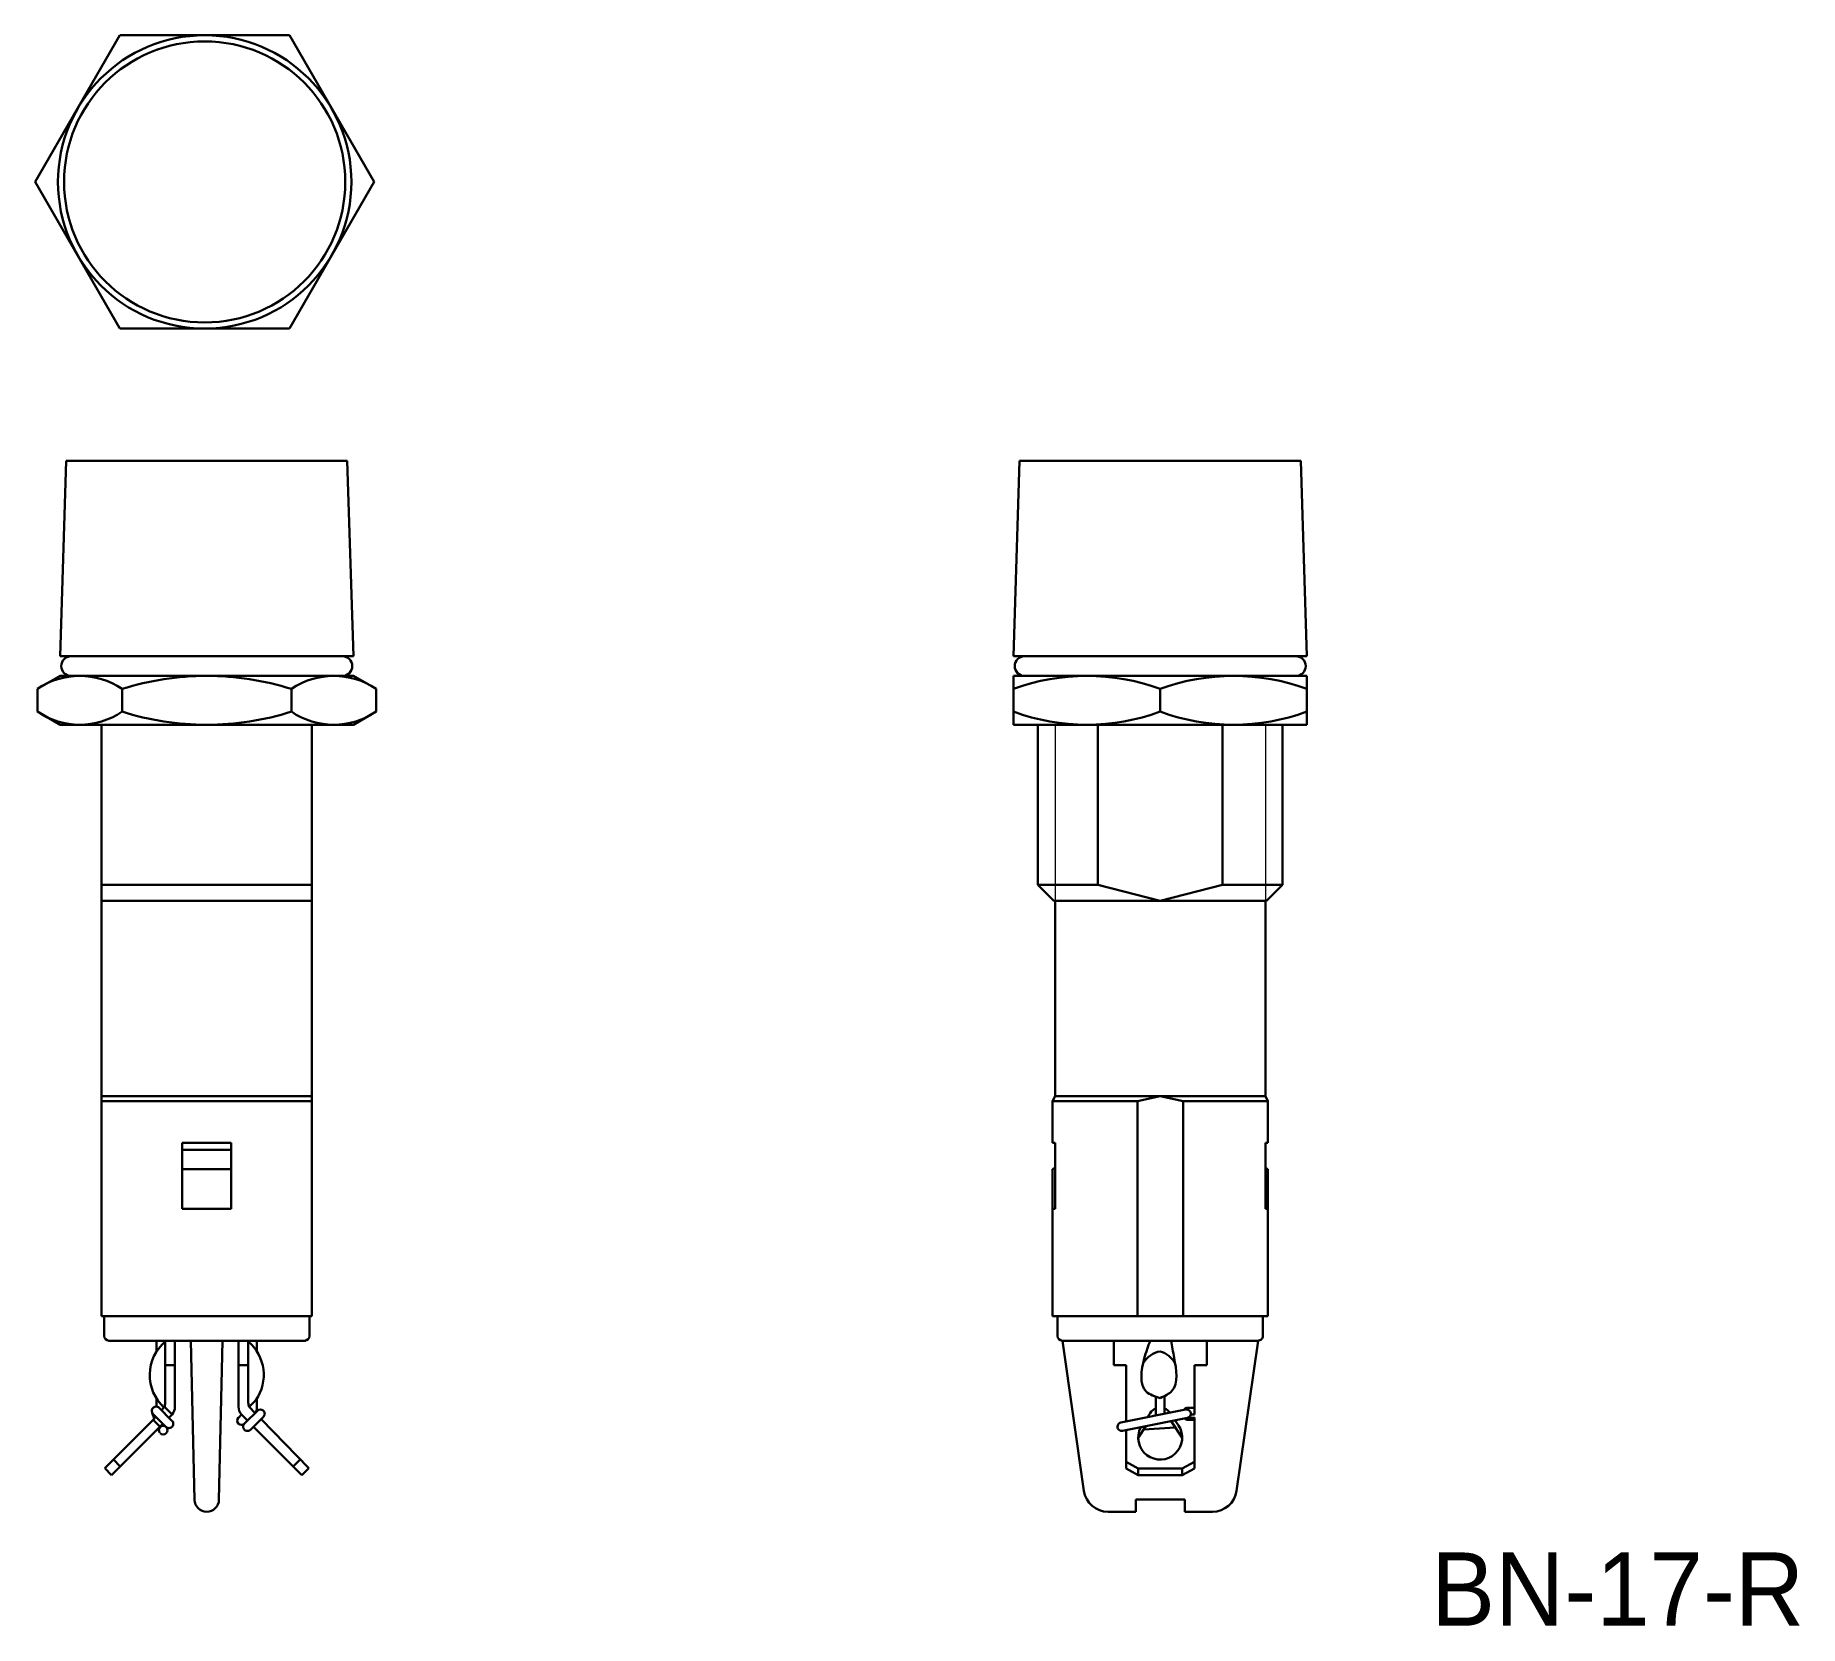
# Model space of a CAD drawing. Extents: x -78.6 to -6.4, y 39.1 to 104.2.
import ezdxf

# ---------------------------------------------------------------- set-up
doc = ezdxf.new("R2010")
doc.units = 0
doc.header["$LTSCALE"] = 0.52632
doc.layers.add('AM_0 プロファイル（中）', color=7, linetype='CONTINUOUS', lineweight=30)
doc.layers.add('AM_1 プロファイル（細）', color=60, linetype='CONTINUOUS', lineweight=13)
doc.styles.add('社内規格', font='HGSGothicM.ttf')

msp = doc.modelspace()

# ---------------------------------------------------------------- linework, layer by layer
at = {"layer": 'AM_0 プロファイル（中）', "linetype": 'Continuous', "ltscale": 0.5}
for p, q in [((-78.567, 98.204), (-75.103, 104.204)), ((-75.103, 104.204), (-68.175, 104.204)), ((-68.175, 104.204), (-64.711, 98.204)), ((-75.103, 92.204), (-78.567, 98.204)), ((-64.711, 98.204), (-68.175, 92.204)), ((-68.175, 92.204), (-75.103, 92.204)), ((-77.304, 86.795), (-77.554, 78.795)), ((-77.304, 86.795), (-65.804, 86.795)), ((-65.804, 86.795), (-65.554, 78.795)), ((-38.304, 86.795), (-38.554, 78.795)), ((-38.304, 86.795), (-26.804, 86.795)), ((-26.804, 86.795), (-26.554, 78.795)), ((-77.554, 78.795), (-65.554, 78.795)), ((-38.554, 78.795), (-26.554, 78.795)), ((-78.482, 77.459), (-77.554, 77.995)), ((-77.554, 77.995), (-65.554, 77.995)), ((-64.626, 77.459), (-65.554, 77.995)), ((-38.554, 77.995), (-26.554, 77.995)), ((-38.554, 77.995), (-38.554, 75.995)), ((-26.554, 77.995), (-26.554, 75.995)), ((-78.482, 77.459), (-78.482, 76.995)), ((-75.018, 77.459), (-75.018, 76.531)), ((-68.09, 77.459), (-68.09, 76.531)), ((-64.626, 77.459), (-64.626, 76.995)), ((-32.554, 77.459), (-32.554, 76.531)), ((-78.482, 76.995), (-78.482, 76.531)), ((-77.554, 75.995), (-78.482, 76.531)), ((-65.554, 75.995), (-64.626, 76.531)), ((-64.626, 76.995), (-64.626, 76.531)), ((-71.554, 75.995), (-77.554, 75.995)), ((-75.854, 75.995), (-75.854, 60.795)), ((-71.554, 75.995), (-65.554, 75.995)), ((-67.254, 75.995), (-67.254, 60.795)), ((-32.554, 75.995), (-38.554, 75.995)), ((-37.554, 75.995), (-37.554, 69.445)), ((-35.106, 75.995), (-35.106, 69.445)), ((-32.554, 75.995), (-26.554, 75.995)), ((-30.003, 69.445), (-30.003, 75.995)), ((-27.554, 75.995), (-27.554, 69.445)), ((-75.854, 69.445), (-67.254, 69.445)), ((-36.904, 68.795), (-37.554, 69.445)), ((-37.554, 69.445), (-35.106, 69.445)), ((-35.106, 69.445), (-32.554, 68.795)), ((-32.554, 68.795), (-30.003, 69.445)), ((-30.003, 69.445), (-27.554, 69.445)), ((-28.204, 68.795), (-27.554, 69.445)), ((-75.854, 68.795), (-67.254, 68.795)), ((-36.904, 68.795), (-28.204, 68.795)), ((-36.854, 68.795), (-36.854, 60.795)), ((-28.254, 68.795), (-28.254, 60.795)), ((-75.854, 60.795), (-67.254, 60.795)), ((-36.854, 60.795), (-36.954, 60.595)), ((-36.854, 60.795), (-28.254, 60.795)), ((-28.254, 60.795), (-28.154, 60.595)), ((-75.854, 60.595), (-67.254, 60.595)), ((-36.954, 60.595), (-33.487, 60.595)), ((-36.954, 60.595), (-36.954, 58.895)), ((-31.621, 60.595), (-28.154, 60.595)), ((-28.154, 60.595), (-28.154, 58.895)), ((-72.554, 58.895), (-72.554, 56.195)), ((-72.554, 58.895), (-70.554, 58.895)), ((-72.554, 58.609), (-70.554, 58.609)), ((-70.554, 58.895), (-70.554, 56.195)), ((-36.954, 58.895), (-36.854, 58.895)), ((-28.154, 58.895), (-28.254, 58.895)), ((-72.554, 57.816), (-70.554, 57.816)), ((-72.554, 56.195), (-70.554, 56.195)), ((-75.854, 51.795), (-67.254, 51.795)), ((-75.754, 51.795), (-75.754, 50.995)), ((-67.354, 51.795), (-67.354, 50.995)), ((-36.954, 51.795), (-28.154, 51.795)), ((-36.754, 50.995), (-36.754, 51.795)), ((-28.354, 50.995), (-28.354, 51.795)), ((-75.554, 50.795), (-67.514, 50.795)), ((-73.604, 50.795), (-73.604, 50.356)), ((-73.254, 50.795), (-73.254, 48.26)), ((-72.854, 50.795), (-72.854, 48.094)), ((-72.204, 50.795), (-72.054, 44.284)), ((-70.904, 50.795), (-71.054, 44.284)), ((-70.254, 50.795), (-70.254, 48.094)), ((-69.854, 50.795), (-69.854, 48.26)), ((-69.504, 50.795), (-69.504, 50.356)), ((-35.677, 44.654), (-36.554, 50.795)), ((-36.554, 50.795), (-28.554, 50.795)), ((-34.454, 49.795), (-34.454, 50.795)), ((-30.654, 49.795), (-30.654, 50.795)), ((-28.554, 50.795), (-29.432, 44.654)), ((-34.454, 49.795), (-33.954, 49.795)), ((-33.954, 47.489), (-33.954, 49.795)), ((-31.154, 49.795), (-30.654, 49.795)), ((-31.154, 47.77), (-31.154, 49.795)), ((-73.604, 48.423), (-73.604, 48.099)), ((-69.545, 48.362), (-69.822, 48.085)), ((-69.504, 48.423), (-69.504, 48.053)), ((-32.729, 48.495), (-32.729, 47.734)), ((-32.379, 48.522), (-32.379, 47.804)), ((-73.532, 48.077), (-73.569, 48.09)), ((-73.532, 48.077), (-72.976, 47.521)), ((-73.286, 48.085), (-72.971, 47.77)), ((-73.099, 47.644), (-72.973, 47.771)), ((-70.136, 47.771), (-70.262, 47.645)), ((-69.888, 47.524), (-70.136, 47.771)), ((-69.455, 47.957), (-70.011, 47.401)), ((-69.578, 47.834), (-69.822, 48.085)), ((-69.764, 47.153), (-69.233, 47.684)), ((-69.455, 47.957), (-69.419, 47.97)), ((-34.164, 47.447), (-31.514, 47.977)), ((-34.095, 47.103), (-31.445, 47.634)), ((-33.081, 47.663), (-32.97, 47.83)), ((-31.467, 47.631), (-31.154, 47.652)), ((-31.407, 48.053), (-31.154, 48.053)), ((-31.308, 47.77), (-31.154, 47.77)), ((-31.154, 45.565), (-31.154, 47.652)), ((-75.729, 45.578), (-73.749, 47.558)), ((-75.446, 45.295), (-73.347, 47.397)), ((-73.749, 47.558), (-73.466, 47.275)), ((-67.662, 45.295), (-69.641, 47.276)), ((-67.379, 45.578), (-69.334, 47.583)), ((-33.954, 45.565), (-33.954, 47.132)), ((-33.454, 46.821), (-33.138, 47.295)), ((-33.228, 47.161), (-31.939, 47.248)), ((-32.107, 47.501), (-31.654, 46.821)), ((-31.941, 47.534), (-31.805, 47.331)), ((-31.407, 47.558), (-31.154, 47.558)), ((-75.729, 45.578), (-75.446, 45.295)), ((-75.375, 45.931), (-75.093, 45.649)), ((-67.733, 45.931), (-68.016, 45.649)), ((-67.379, 45.578), (-67.662, 45.295)), ((-33.954, 45.835), (-33.454, 45.565)), ((-33.454, 45.295), (-33.954, 45.565)), ((-33.454, 45.295), (-33.454, 45.565)), ((-33.454, 45.565), (-31.654, 45.565)), ((-31.154, 45.835), (-31.654, 45.565)), ((-31.654, 45.295), (-31.654, 45.565)), ((-31.654, 45.295), (-31.154, 45.565)), ((-33.454, 45.295), (-31.654, 45.295)), ((-33.554, 44.295), (-31.554, 44.295)), ((-33.554, 43.795), (-33.554, 44.295)), ((-31.554, 43.795), (-31.554, 44.295)), ((-34.687, 43.795), (-33.554, 43.795)), ((-31.554, 43.795), (-30.421, 43.795))]:
    msp.add_line(p, q, dxfattribs=at)
at = {"layer": 'AM_0 プロファイル（中）'}
for p, q in [((-75.854, 60.795), (-75.854, 51.795)), ((-67.254, 60.795), (-67.254, 51.795)), ((-33.487, 60.595), (-32.554, 60.795)), ((-31.621, 60.595), (-32.554, 60.795)), ((-33.487, 51.795), (-33.487, 60.595)), ((-31.621, 51.795), (-31.621, 60.595)), ((-36.954, 57.816), (-36.854, 57.873)), ((-36.954, 56.295), (-36.954, 57.816)), ((-28.154, 57.816), (-28.254, 57.873)), ((-28.154, 56.295), (-28.154, 57.816)), ((-72.854, 49.795), (-73.254, 49.795)), ((-73.254, 49.795), (-73.254, 49.795)), ((-69.854, 49.795), (-70.254, 49.795)), ((-73.782, 47.842), (-73.699, 47.615)), ((-73.754, 47.804), (-73.224, 47.274)), ((-73.636, 47.686), (-73.749, 47.558)), ((-73.286, 48.085), (-73.405, 47.95)), ((-73.547, 47.196), (-73.504, 47.078))]:
    msp.add_line(p, q, dxfattribs=at)
at = {"layer": 'AM_0 プロファイル（中）', "color": 0, "linetype": 'Continuous', "ltscale": 0.5}
for p, q in [((-36.854, 58.895), (-36.854, 56.195)), ((-28.254, 58.895), (-28.254, 56.195)), ((-36.954, 56.295), (-36.954, 51.795)), ((-28.154, 56.295), (-28.154, 51.795)), ((-36.954, 56.195), (-36.854, 56.195)), ((-28.154, 56.195), (-28.254, 56.195))]:
    msp.add_line(p, q, dxfattribs=at)
at = {"layer": 'AM_0 プロファイル（中）', "linetype": 'Continuous', "ltscale": 0.5}
for radius in [6, 6, 5.75]:
    msp.add_circle((-71.639, 98.204), radius, dxfattribs=at)
for centre, radius, start, end in [((-77.104, 78.395), 0.4, 90, 270), ((-66.004, 78.395), 0.4, 270, 90), ((-38.104, 78.395), 0.4, 90, 270), ((-27.004, 78.395), 0.4, 270, 90), ((-76.75, 74.928), 3.067, 55.61583, 124.38419), ((-71.554, 66.531), 11.464, 89.99998, 107.58794), ((-71.554, 66.531), 11.464, 72.41206, 90.00002), ((-66.358, 74.928), 3.067, 55.61581, 124.38417), ((-35.554, 69.33), 8.665, 69.74377, 110.25623), ((-29.554, 69.33), 8.665, 69.74377, 110.25623), ((-76.75, 79.062), 3.067, 235.61586, 304.38417), ((-71.554, 87.459), 11.464, 252.41212, 270.00007), ((-71.554, 87.459), 11.464, 269.99993, 287.58788), ((-66.358, 79.062), 3.067, 235.61583, 304.38414), ((-35.554, 84.66), 8.665, 249.74381, 290.25618), ((-29.554, 84.66), 8.665, 249.74381, 290.25618), ((-75.554, 50.995), 0.2, 180.00001, 270), ((-75.554, 50.995), 0.2, 180.00001, 270), ((-72.086, 49.39), 1.8, 130.48083, 227.45112), ((-71.023, 49.39), 1.8, 325.17319, 49.51917), ((-67.554, 50.995), 0.2, 270, 359.99999), ((-36.554, 50.995), 0.2, 180.00001, 270), ((-28.554, 50.995), 0.2, 269.99999, 0), ((-32.389, 49.37), 1, 99.4844, 149.39811), ((-32.824, 49.393), 1, 29.07371, 74.34002), ((-73.628, 47.926), 0.175, 70.01639, 224.04242), ((-73.754, 48.26), 0.5, 339.4698, 0.00001), ((-73.354, 48.094), 0.5, 319.75404, 0.00001), ((-70.137, 47.522), 0.175, 135, 314.99999), ((-69.754, 48.094), 0.5, 179.99999, 220.24597), ((-69.354, 48.26), 0.5, 179.99999, 200.5302), ((-69.854, 48.053), 0.35, 321.63654, 0), ((-69.359, 47.805), 0.175, 315.95758, 109.98361), ((-32.554, 47.553), 0.5, 110.48769, 146.32115), ((-32.554, 47.553), 0.5, 36.35994, 69.51231), ((-31.407, 47.805), 0.247, 90, 141.44728), ((-31.479, 47.805), 0.175, 281.31701, 101.31692), ((-73.34, 47.138), 0.175, 225.00001, 223.14248), ((-73.098, 47.396), 0.175, 224.12937, 45.82421), ((-69.89, 47.275), 0.175, 134.17579, 315.87062), ((-34.129, 47.275), 0.175, 101.31692, 281.317), ((-32.554, 46.832), 0.9, 152.10695, 33.67885), ((-31.407, 47.805), 0.247, 231.83042, 270), ((-71.554, 44.295), 0.5, 181.3208, 358.6792), ((-34.687, 44.795), 1, 188.13011, 270), ((-30.421, 44.795), 1, 269.99999, 351.86989)]:
    msp.add_arc(centre, radius, start, end, dxfattribs=at)
for points, knots in [([(-32.554, 48.45), (-32.772, 48.516), (-33.459, 48.722), (-33.286, 49.928), (-33.05, 50.563), (-32.965, 50.793)], [0, 0, 0, 0, 0.630523, 1.982911, 2.751325, 2.751325, 2.751325, 2.751325]), ([(-32.554, 48.45), (-32.372, 48.532), (-31.751, 48.811), (-31.953, 49.914), (-32.07, 50.568), (-32.11, 50.793)], [0, 0, 0, 0, 0.561373, 1.914329, 2.627538, 2.627538, 2.627538, 2.627538])]:
    msp.add_open_spline(points, degree=3, knots=knots, dxfattribs=at)
at = {"layer": 'AM_1 プロファイル（細）', "linetype": 'Continuous', "ltscale": 0.5}
for p, q in [((-36.854, 75.995), (-36.854, 68.795)), ((-28.254, 75.995), (-28.254, 68.795))]:
    msp.add_line(p, q, dxfattribs=at)

# ---------------------------------------------------------------- texts
at = {"layer": 'AM_0 プロファイル（中）', "insert": (-6.215, 42.133), "char_height": 3, "attachment_point": 3, "style": '社内規格'}
msp.add_mtext('BN-17-R', dxfattribs=at)

doc.saveas('drawing.dxf')
